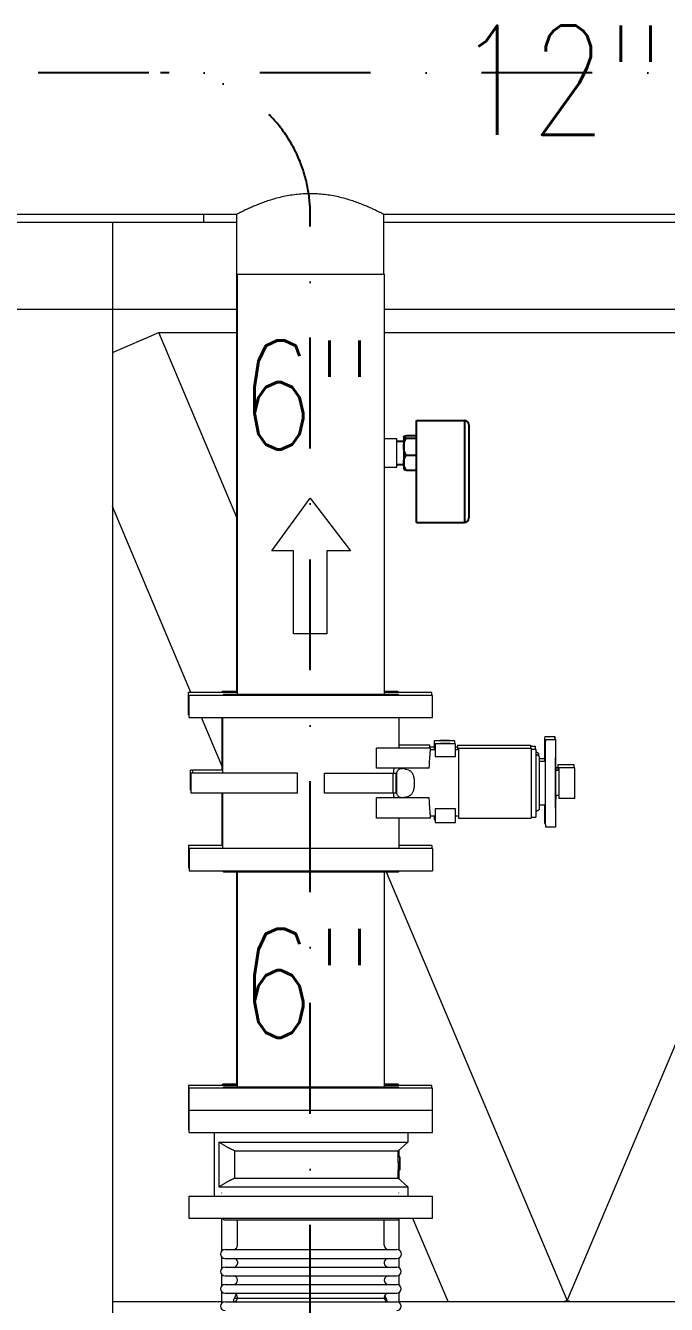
# Model space of a CAD drawing. Header units: millimetres. Extents: x -312439 to 477422, y -331570 to 212570.
# Drawn here: x 343406 to 344140, y 187170 to 188635 of the extents above; entities that cross this region are included whole.
import ezdxf

# ---------------------------------------------------------------- set-up
doc = ezdxf.new("R2010")
doc.units = ezdxf.units.MM
doc.linetypes.add('DASHDOT', pattern=[25.4, 12.7, -6.35, 0, -6.35])
doc.linetypes.add('DASHED', pattern=[0.75, 0.5, -0.25])
doc.layers.add('ARCONDTEXTO', color=4, linetype='Continuous')
doc.styles.add('ROMANS', font='romans.shx', dxfattribs={"height": 187.5})

msp = doc.modelspace()

# ---------------------------------------------------------------- linework, layer by layer
at = {"color": 6, "linetype": 'DASHDOT', "ltscale": 10}
for p, q in [((345325.716, 188580.557, 0), (342121.897, 188580.557, 0)), ((343731.969, 186879.897, 0), (343731.969, 188418.657, 0))]:
    msp.add_line(p, q, dxfattribs=at)
at = {"color": 5, "linetype": 'Continuous', "lineweight": 0, "extrusion": (0, 1, 0)}
for p, q in [((341958.967, 188418.657, 0), (343647.819, 188418.657, 0)), ((343647.819, 187872.347, 0), (343647.819, 188418.657, 0)), ((343816.119, 188418.657, 0), (344526.493, 188418.657, 0)), ((343816.119, 188418.657, 0), (343816.119, 188349.922, 0)), ((343647.819, 188349.922, 0), (343816.969, 188349.922, 0)), ((343648.669, 187868.997, 0), (343648.669, 188349.922, 0)), ((343816.969, 187868.997, 0), (343816.969, 188349.922, 0)), ((343816.969, 188161.794, 0), (343831.443, 188161.794, 0)), ((343831.443, 188128.894, 0), (343831.443, 188161.794, 0)), ((343647.819, 188145.347, 0), (343648.669, 188145.347, 0)), ((343816.969, 188128.894, 0), (343831.443, 188128.894, 0)), ((343648.669, 187870.747, 0), (343592.469, 187870.747, 0)), ((343592.469, 187845.347, 0), (343592.469, 187870.747, 0)), ((343872.319, 187867.397, 0), (343593.319, 187867.397, 0)), ((343593.319, 187841.997, 0), (343593.319, 187867.397, 0)), ((343632.069, 187872.347, 0), (343630.469, 187870.747, 0)), ((343632.919, 187868.997, 0), (343631.319, 187867.397, 0)), ((343632.069, 187872.347, 0), (343648.669, 187872.347, 0)), ((343632.919, 187868.997, 0), (343832.719, 187868.997, 0)), ((343816.969, 187872.347, 0), (343831.869, 187872.347, 0)), ((343871.469, 187870.747, 0), (343816.969, 187870.747, 0)), ((343831.869, 187872.347, 0), (343833.469, 187870.747, 0)), ((343832.719, 187868.997, 0), (343834.319, 187867.397, 0)), ((343871.469, 187867.397, 0), (343871.469, 187870.747, 0)), ((343872.319, 187841.997, 0), (343872.319, 187867.397, 0)), ((343592.469, 187845.347, 0), (343593.319, 187845.347, 0)), ((343593.319, 187841.997, 0), (343872.319, 187841.997, 0)), ((343630.969, 187786.076, 0), (343607.344, 187841.997, 0)), ((343630.969, 187781.847, 0), (343630.969, 187841.997, 0)), ((343631.819, 187778.497, 0), (343631.819, 187841.997, 0)), ((343833.819, 187806.997, 0), (343833.819, 187841.997, 0)), ((343868.969, 187810.347, 0), (343833.819, 187810.347, 0)), ((343868.969, 187808.347, 0), (343868.969, 187810.347, 0)), ((343874.226, 187808.347, 0), (343868.969, 187808.347, 0)), ((343874.226, 187815.46, 0), (343874.226, 187804.997, 0)), ((343897.664, 187815.46, 0), (343874.226, 187815.46, 0)), ((343875.076, 187812.11, 0), (343875.076, 187797.393, 0)), ((343898.514, 187812.11, 0), (343875.076, 187812.11, 0)), ((343891.45, 187815.616, 0), (343880.389, 187815.616, 0)), ((343892.3, 187812.266, 0), (343881.239, 187812.266, 0)), ((343897.664, 187812.11, 0), (343897.664, 187815.46, 0)), ((343898.514, 187797.393, 0), (343898.514, 187812.11, 0)), ((343900.969, 187808.347, 0), (343898.514, 187808.347, 0)), ((343900.969, 187810.347, 0), (343900.969, 187804.997, 0)), ((343900.969, 187810.347, 0), (343984.396, 187810.347, 0)), ((343984.396, 187810.347, 0), (343984.396, 187806.997, 0)), ((343984.396, 187809.41, 0), (343989.864, 187809.41, 0)), ((343989.864, 187809.41, 0), (343989.864, 187806.06, 0)), ((344000.763, 187820.347, 0), (344012.428, 187820.347, 0)), ((344001.613, 187816.997, 0), (344013.278, 187816.997, 0)), ((343808.07, 187783.997, 0), (343808.07, 187806.997, 0)), ((343869.819, 187806.997, 0), (343808.07, 187806.997, 0)), ((343869.819, 187804.997, 0), (343869.819, 187806.997, 0)), ((343875.076, 187804.997, 0), (343869.819, 187804.997, 0)), ((343875.076, 187797.393, 0), (343898.514, 187797.393, 0)), ((343901.819, 187804.997, 0), (343898.514, 187804.997, 0)), ((343901.819, 187806.997, 0), (343901.819, 187726.997, 0)), ((343901.819, 187806.997, 0), (343985.246, 187806.997, 0)), ((343985.246, 187806.997, 0), (343985.246, 187726.997, 0)), ((343985.246, 187806.06, 0), (343990.714, 187806.06, 0)), ((343990.714, 187806.06, 0), (343990.714, 187727.935, 0)), ((343993.455, 187800.906, 0), (343990.714, 187802.769, 0)), ((343994.305, 187797.556, 0), (343990.714, 187799.997, 0)), ((343993.455, 187800.906, 0), (343993.455, 187798.134, 0)), ((343994.305, 187797.556, 0), (343994.305, 187736.439, 0)), ((343994.305, 187795.347, 0), (344000.386, 187795.347, 0)), ((343631.819, 187781.847, 0), (343594.64, 187781.847, 0)), ((343594.64, 187758.847, 0), (343594.64, 187781.847, 0)), ((343597.596, 187778.497, 0), (343597.596, 187781.847, 0)), ((343868.458, 187783.997, 0), (343808.07, 187783.997, 0)), ((343994.305, 187791.997, 0), (344001.236, 187791.997, 0)), ((344013.278, 187781.323, 0), (344013.278, 187752.671, 0)), ((344016.803, 187781.323, 0), (344013.278, 187781.323, 0)), ((344015.953, 187784.673, 0), (344013.686, 187784.673, 0)), ((344015.953, 187787.847, 0), (344015.953, 187781.323, 0)), ((344034.464, 187787.847, 0), (344015.953, 187787.847, 0)), ((344016.803, 187784.497, 0), (344016.803, 187749.497, 0)), ((344035.314, 187784.497, 0), (344016.803, 187784.497, 0)), ((344034.464, 187784.497, 0), (344034.464, 187787.847, 0)), ((344035.314, 187749.497, 0), (344035.314, 187784.497, 0)), ((343717.264, 187778.497, 0), (343595.49, 187778.497, 0)), ((343595.49, 187755.497, 0), (343595.49, 187778.497, 0)), ((343717.264, 187755.497, 0), (343717.264, 187778.497, 0)), ((343748.373, 187778.497, 0), (343830.726, 187778.497, 0)), ((343748.373, 187755.497, 0), (343748.373, 187778.497, 0)), ((343827.22, 187755.497, 0), (343827.22, 187778.497, 0)), ((343830.605, 187755.497, 0), (343830.605, 187778.497, 0)), ((343830.726, 187778.497, 0), (343830.726, 187755.497, 0)), ((343595.49, 187758.847, 0), (343594.64, 187758.847, 0)), ((343717.264, 187755.497, 0), (343595.49, 187755.497, 0)), ((343630.969, 187695.347, 0), (343630.969, 187755.497, 0)), ((343631.819, 187691.997, 0), (343631.819, 187755.497, 0)), ((343830.726, 187755.497, 0), (343748.373, 187755.497, 0)), ((343808.07, 187726.997, 0), (343808.07, 187749.997, 0)), ((343868.458, 187749.997, 0), (343808.07, 187749.997, 0)), ((344016.803, 187752.671, 0), (344013.278, 187752.671, 0)), ((343875.076, 187737.509, 0), (343875.076, 187721.884, 0)), ((343898.514, 187737.509, 0), (343875.076, 187737.509, 0)), ((343898.514, 187721.884, 0), (343898.514, 187737.509, 0)), ((343994.305, 187736.439, 0), (343990.714, 187733.997, 0)), ((343994.305, 187741.997, 0), (344001.236, 187741.997, 0)), ((344035.314, 187749.497, 0), (344016.803, 187749.497, 0)), ((343869.819, 187726.997, 0), (343808.07, 187726.997, 0)), ((343833.819, 187691.997, 0), (343833.819, 187726.997, 0)), ((343875.076, 187728.997, 0), (343869.819, 187728.997, 0)), ((343869.819, 187726.997, 0), (343869.819, 187728.997, 0)), ((343874.226, 187728.997, 0), (343874.226, 187725.234, 0)), ((343874.226, 187725.234, 0), (343875.076, 187725.234, 0)), ((343875.076, 187721.884, 0), (343898.514, 187721.884, 0)), ((343881.239, 187721.728, 0), (343892.3, 187721.728, 0)), ((343901.819, 187728.997, 0), (343898.514, 187728.997, 0)), ((343901.819, 187726.997, 0), (343985.246, 187726.997, 0)), ((343985.246, 187727.935, 0), (343990.714, 187727.935, 0)), ((344000.763, 187720.347, 0), (344001.457, 187720.347, 0)), ((344001.613, 187716.997, 0), (344013.278, 187716.997, 0)), ((343631.819, 187695.347, 0), (343592.469, 187695.347, 0)), ((343592.469, 187695.347, 0), (343592.469, 187669.947, 0)), ((343872.319, 187691.997, 0), (343593.319, 187691.997, 0)), ((343593.319, 187691.997, 0), (343593.319, 187666.597, 0)), ((343871.469, 187695.347, 0), (343833.819, 187695.347, 0)), ((343871.469, 187695.347, 0), (343871.469, 187691.997, 0)), ((343872.319, 187691.997, 0), (343872.319, 187666.597, 0)), ((343592.469, 187669.947, 0), (343593.319, 187669.947, 0)), ((343593.319, 187666.597, 0), (343872.319, 187666.597, 0)), ((343632.919, 187664.997, 0), (343631.319, 187666.597, 0)), ((343832.719, 187664.997, 0), (343632.919, 187664.997, 0)), ((343647.819, 187422.347, 0), (343647.819, 187664.997, 0)), ((343648.669, 187418.997, 0), (343648.669, 187664.997, 0)), ((343816.969, 187418.997, 0), (343816.969, 187664.997, 0)), ((343832.719, 187664.997, 0), (343834.319, 187666.597, 0)), ((343648.669, 187420.747, 0), (343592.469, 187420.747, 0)), ((343592.469, 187420.747, 0), (343592.469, 187369.947, 0)), ((343872.319, 187417.397, 0), (343593.319, 187417.397, 0)), ((343593.319, 187366.597, 0), (343593.319, 187417.397, 0)), ((343632.069, 187422.347, 0), (343630.469, 187420.747, 0)), ((343632.919, 187418.997, 0), (343631.319, 187417.397, 0)), ((343632.069, 187422.347, 0), (343648.669, 187422.347, 0)), ((343632.919, 187418.997, 0), (343832.719, 187418.997, 0)), ((343816.969, 187422.347, 0), (343831.869, 187422.347, 0)), ((343871.469, 187420.747, 0), (343816.969, 187420.747, 0)), ((343831.869, 187422.347, 0), (343833.469, 187420.747, 0)), ((343832.719, 187418.997, 0), (343834.319, 187417.397, 0)), ((343871.469, 187417.397, 0), (343871.469, 187420.747, 0)), ((343872.319, 187366.597, 0), (343872.319, 187417.397, 0)), ((343593.319, 187395.347, 0), (343592.469, 187395.347, 0)), ((343872.319, 187391.997, 0), (343593.319, 187391.997, 0)), ((343592.469, 187369.947, 0), (343593.319, 187369.947, 0)), ((343593.319, 187366.597, 0), (343872.319, 187366.597, 0)), ((343621.819, 187366.597, 0), (343621.819, 187293.597, 0)), ((343627.099, 187355.784, 0), (343627.099, 187304.41, 0)), ((343627.099, 187355.784, 0), (343843.819, 187355.784, 0)), ((343832.819, 187345.625, 0), (343843.819, 187355.784, 0)), ((343843.819, 187366.597, 0), (343843.819, 187355.784, 0)), ((343645.538, 187314.57, 0), (343645.538, 187345.625, 0)), ((343645.538, 187345.625, 0), (343832.819, 187345.625, 0)), ((343832.819, 187338.666, 0), (343832.819, 187345.625, 0)), ((343833.469, 187346.225, 0), (343833.469, 187338.666, 0)), ((343834.652, 187332.379, 0), (343832.704, 187332.379, 0)), ((343832.805, 187332.379, 0), (343832.805, 187323.681, 0)), ((343834.665, 187338.666, 0), (343832.819, 187338.666, 0)), ((343834.652, 187323.681, 0), (343834.652, 187332.379, 0)), ((343834.665, 187338.666, 0), (343834.665, 187323.681, 0)), ((343645.538, 187314.57, 0), (343832.819, 187314.57, 0)), ((343834.665, 187323.681, 0), (343832.805, 187323.681, 0)), ((343832.819, 187314.57, 0), (343832.819, 187323.681, 0)), ((343832.819, 187314.57, 0), (343843.819, 187304.41, 0)), ((343833.469, 187323.681, 0), (343833.469, 187313.969, 0)), ((343627.099, 187304.41, 0), (343843.819, 187304.41, 0)), ((343843.819, 187304.41, 0), (343843.819, 187293.597, 0)), ((343593.319, 187293.597, 0), (343872.319, 187293.597, 0)), ((343593.319, 187268.197, 0), (343593.319, 187293.597, 0)), ((343872.319, 187268.197, 0), (343872.319, 187293.597, 0)), ((343872.319, 187268.197, 0), (343593.319, 187268.197, 0)), ((343630.469, 187268.197, 0), (343630.469, 187230.883, 0)), ((343632.919, 187266.597, 0), (343631.319, 187268.197, 0)), ((343632.919, 187266.597, 0), (343832.719, 187266.597, 0)), ((343648.819, 187237.62, 0), (343648.819, 187266.597, 0)), ((343816.819, 187237.62, 0), (343816.819, 187266.597, 0)), ((343832.719, 187266.597, 0), (343834.319, 187268.197, 0)), ((343833.469, 187267.347, 0), (343833.469, 187232.15, 0)), ((343630.469, 187224.119, 0), (343630.469, 187210.818, 0)), ((343634.312, 187232.62, 0), (343831.326, 187232.62, 0)), ((343634.312, 187222.381, 0), (343831.326, 187222.381, 0)), ((343833.469, 187222.852, 0), (343833.469, 187212.137, 0)), ((343634.312, 187212.62, 0), (343831.326, 187212.62, 0)), ((343630.469, 187204.422, 0), (343630.469, 187190.818, 0)), ((343634.312, 187202.62, 0), (343831.326, 187202.62, 0)), ((343833.469, 187203.103, 0), (343833.469, 187192.137, 0)), ((343630.469, 187184.422, 0), (343630.469, 187170.818, 0)), ((343634.312, 187192.62, 0), (343831.326, 187192.62, 0)), ((343634.312, 187182.62, 0), (343831.326, 187182.62, 0)), ((343833.469, 187183.103, 0), (343833.469, 187172.137, 0)), ((343634.312, 187172.62, 0), (343831.326, 187172.62, 0)), ((343645.031, 187176.973, 0), (343818.907, 187176.973, 0))]:
    msp.add_line(p, q, dxfattribs=at)
at = {"color": 3, "linetype": 'Continuous', "lineweight": 0, "extrusion": (0, 1, 0)}
for p, q in [((343247.008, 188409.804, 0), (343647.819, 188409.804, 0)), ((343505.189, 188409.804, 0), (343505.189, 186460.897, 0)), ((343609.961, 188409.804, 0), (343609.961, 188418.657, 0)), ((343816.119, 188409.804, 0), (344526.493, 188409.804, 0)), ((343247.008, 188309.804, 0), (343647.819, 188309.804, 0)), ((343816.969, 188309.804, 0), (344526.493, 188309.804, 0)), ((343505.189, 188260.289, 0), (343558.32, 188283.09, 0)), ((343558.32, 188283.09, 0), (343647.819, 188283.09, 0)), ((343647.819, 188071.238, 0), (343558.32, 188283.09, 0)), ((343816.969, 188283.09, 0), (344494.862, 188283.09, 0)), ((344494.862, 188283.09, 0), (344026.591, 187174.654, 0)), ((343595.199, 187870.747, 0), (343505.189, 188083.807, 0)), ((344026.591, 187174.654, 0), (343819.44, 187664.997, 0)), ((343889.946, 187173.055, 0), (343849.753, 187268.197, 0)), ((343505.189, 187173.055, 0), (343630.469, 187173.055, 0)), ((343833.469, 187173.055, 0), (344509.143, 187173.055, 0)), ((344022.807, 187173.055, 0), (344026.591, 187174.654, 0)), ((344026.591, 187173.568, 0), (344025.377, 187173.055, 0)), ((344026.591, 187174.654, 0), (344030.374, 187173.055, 0)), ((344027.805, 187173.055, 0), (344026.591, 187173.568, 0))]:
    msp.add_line(p, q, dxfattribs=at)
at = {"color": 2, "linetype": 'Continuous', "extrusion": (0, 1, 0)}
for p, q in [((343853.907, 188065.572, 0), (343853.907, 188182.572, 0)), ((343853.907, 188182.572, 0), (343908.736, 188182.572, 0)), ((343913.907, 188177.401, 0), (343913.907, 188070.743, 0)), ((343839.107, 188163.819, 0), (343839.276, 188163.978, 0)), ((343839.107, 188163.819, 0), (343839.107, 188126.869, 0)), ((343842.142, 188165.053, 0), (343853.907, 188165.053, 0)), ((343842.142, 188162.268, 0), (343853.907, 188162.268, 0)), ((343831.443, 188158.794, 0), (343839.107, 188158.794, 0)), ((343831.443, 188131.894, 0), (343839.107, 188131.894, 0)), ((343842.142, 188142.559, 0), (343853.907, 188142.559, 0)), ((343839.107, 188126.869, 0), (343839.276, 188126.709, 0)), ((343842.142, 188125.635, 0), (343853.907, 188125.635, 0)), ((343853.907, 188065.572, 0), (343908.736, 188065.572, 0))]:
    msp.add_line(p, q, dxfattribs=at)
at = {"color": 2, "linetype": 'DASHED', "extrusion": (0, 1, 0)}
msp.add_line((343908.736, 188182.572, 0), (343908.736, 188065.572, 0), dxfattribs=at)
at = {"color": 1, "linetype": 'Continuous', "lineweight": 0}
for p, q in [((343688.115, 188033.27, 0), (343731.969, 188093.348, 0)), ((343731.969, 188093.348, 0), (343778.269, 188033.27, 0)), ((343712.791, 188033.27, 0), (343688.115, 188033.27, 0)), ((343712.791, 187937.951, 0), (343712.791, 188033.27, 0)), ((343751.146, 188033.27, 0), (343751.146, 187937.951, 0)), ((343778.269, 188033.27, 0), (343751.146, 188033.27, 0)), ((343751.146, 187937.951, 0), (343712.791, 187937.951, 0))]:
    msp.add_line(p, q, dxfattribs=at)
at = {"color": 6, "linetype": 'DASHDOT', "ltscale": 10}
msp.add_arc((343569.794, 188418.657, 0), 162.175, 0, 93.336923, dxfattribs=at)
at = {"color": 2, "linetype": 'Continuous'}
for centre, start, end in [((343908.736, 188177.401, 0), 0, 90), ((343908.736, 188070.743, 0), 270, 0)]:
    msp.add_arc(centre, 5.171, start, end, dxfattribs=at)
at = {"color": 5, "linetype": 'Continuous', "lineweight": 0}
for centre, radius, start, end in [((343643.819, 187237.62, 0), 5, 270, 0), ((343821.819, 187237.62, 0), 5, 180, 270), ((343634.312, 187227.501, 0), 5.119, 90, 270), ((343643.944, 187217.62, 0), 5.002, 271.437939, 72.170603), ((343821.693, 187217.62, 0), 5.002, 107.829397, 268.562061), ((343831.326, 187227.501, 0), 5.119, 270, 90), ((343634.312, 187207.62, 0), 5, 90, 270), ((343831.326, 187207.62, 0), 5, 270, 90), ((343643.819, 187197.62, 0), 5, 270, 90), ((343821.819, 187197.62, 0), 5, 90, 270), ((343634.312, 187187.62, 0), 5, 90, 270), ((343643.819, 187177.62, 0), 5, 270, 90), ((343821.819, 187177.62, 0), 5, 90, 270), ((343831.326, 187187.62, 0), 5, 270, 90), ((343634.312, 187167.62, 0), 5, 90, 270), ((343831.326, 187167.62, 0), 5, 270, 90)]:
    msp.add_arc(centre, radius, start, end, dxfattribs=at)
for centre, major_axis, ratio, start_param, end_param in [((344000.763, 187770.347, 0), (0, -50), 0.00871634, 3.14159265, 4.26457067), ((344001.613, 187766.997, 0), (0, -50), 0.00871634, 3.14159265, 4.71238898), ((344012.428, 187770.347, 0), (0, 50), 0.00871634, 5.91504993, 6.65132069), ((344013.278, 187766.997, 0), (0, 50), 0.00871634, 5.00298582, 7.85398163), ((343561.334, 187766.997, 0), (307.973, 0), 0.12338759, 0.39969646, 0.45585527), ((344001.613, 187766.997, 0), (0, -50), 0.00871634, 4.71238898, 6.28318531), ((344013.278, 187766.997, 0), (0, 50), 0.00871634, 1.57079633, 4.42179214), ((343561.334, 187766.997, 0), (307.973, 0), 0.12338759, 5.82733003, 5.88348885), ((344000.763, 187770.347, 0), (0, -50), 0.00871634, 5.31524823, 6.28318531), ((343732.819, 187338.666, 0), (0, 131.104), 0.76275588, 4.66441509, 4.71238898), ((343732.017, 187338.666, 0), (0, 134.576), 0.76275588, 4.66565381, 4.71238898), ((343731.969, 187297.543, 0), (101.5, 0), 0.46630766, 3.14159265, 3.14834058), ((343731.969, 187297.543, 0), (101.5, 0), 0.46630766, 6.27643738, 6.28318531), ((343731.969, 187110.931, 0), (0, 127.965), 0.79318389, 0.98848527, 1.02851753), ((343731.969, 187110.931, 0), (0, 127.965), 0.79318389, 5.25466778, 5.28246009)]:
    msp.add_ellipse(centre, major_axis=major_axis, ratio=ratio, start_param=start_param, end_param=end_param, dxfattribs=at)
for points, knots in [([(343816.119, 188418.657, 0), (343816.119, 188418.657, 0), (343815.989, 188418.725, 0), (343815.453, 188419.003, 0), (343815.047, 188419.213, 0), (343813.956, 188419.771, 0), (343813.271, 188420.12, 0), (343811.631, 188420.946, 0), (343810.675, 188421.422, 0), (343808.511, 188422.481, 0), (343807.301, 188423.064, 0), (343804.654, 188424.313, 0), (343803.216, 188424.979, 0), (343800.145, 188426.361, 0), (343798.512, 188427.078, 0), (343795.093, 188428.529, 0), (343793.308, 188429.263, 0), (343789.63, 188430.716, 0), (343787.669, 188431.463, 0), (343783.532, 188432.958, 0), (343781.356, 188433.707, 0), (343776.815, 188435.172, 0), (343774.45, 188435.887, 0), (343769.564, 188437.245, 0), (343767.043, 188437.889, 0), (343761.882, 188439.069, 0), (343759.239, 188439.607, 0), (343753.873, 188440.546, 0), (343751.15, 188440.947, 0), (343745.669, 188441.594, 0), (343742.912, 188441.839, 0), (343737.414, 188442.165, 0), (343734.674, 188442.245, 0), (343729.264, 188442.245, 0), (343726.524, 188442.165, 0), (343721.026, 188441.839, 0), (343718.269, 188441.594, 0), (343712.788, 188440.947, 0), (343710.064, 188440.546, 0), (343704.698, 188439.607, 0), (343702.056, 188439.069, 0), (343696.895, 188437.889, 0), (343694.373, 188437.245, 0), (343689.487, 188435.887, 0), (343687.123, 188435.172, 0), (343682.582, 188433.707, 0), (343680.405, 188432.958, 0), (343676.269, 188431.463, 0), (343674.308, 188430.716, 0), (343670.63, 188429.263, 0), (343668.844, 188428.529, 0), (343665.426, 188427.078, 0), (343663.793, 188426.361, 0), (343660.722, 188424.979, 0), (343659.284, 188424.313, 0), (343656.636, 188423.064, 0), (343655.427, 188422.481, 0), (343653.263, 188421.422, 0), (343652.307, 188420.946, 0), (343650.666, 188420.12, 0), (343649.982, 188419.771, 0), (343648.891, 188419.213, 0), (343648.485, 188419.003, 0), (343647.949, 188418.725, 0), (343647.819, 188418.657, 0), (343647.819, 188418.657, 0)], [129.63017338, 129.63017338, 129.63017338, 129.63017338, 137.71883938, 137.71883938, 145.80750537, 145.80750537, 153.89617137, 153.89617137, 161.98483736, 161.98483736, 170.07350336, 170.07350336, 178.16216935, 178.16216935, 186.25083535, 186.25083535, 194.33950134, 194.33950134, 202.45460702, 202.45460702, 210.5697127, 210.5697127, 218.68481838, 218.68481838, 226.79992405, 226.79992405, 234.91502973, 234.91502973, 243.03013541, 243.03013541, 251.14524108, 251.14524108, 259.26034676, 259.26034676, 267.37545244, 267.37545244, 275.49055812, 275.49055812, 283.60566379, 283.60566379, 291.72076947, 291.72076947, 299.83587515, 299.83587515, 307.95098082, 307.95098082, 316.0660865, 316.0660865, 324.18119218, 324.18119218, 332.26985817, 332.26985817, 340.35852417, 340.35852417, 348.44719016, 348.44719016, 356.53585616, 356.53585616, 364.62452216, 364.62452216, 372.71318815, 372.71318815, 380.80185415, 380.80185415, 388.89052014, 388.89052014, 388.89052014, 388.89052014]), ([(343868.85, 187806.997, 0), (343868.872, 187807.245, 0), (343868.89, 187807.458, 0), (343868.927, 187807.878, 0), (343868.943, 187808.056, 0), (343868.964, 187808.291, 0), (343868.969, 187808.347, 0), (343868.969, 187808.347, 0)], [47.46429864, 47.46429864, 47.46429864, 47.46429864, 50.12807013, 50.12807013, 53.70864212, 53.70864212, 57.28921412, 57.28921412, 57.28921412, 57.28921412]), ([(343868.458, 187783.997, 0), (343868.471, 187784.325, 0), (343868.484, 187784.65, 0), (343868.545, 187786.085, 0), (343868.596, 187787.164, 0), (343868.699, 187789.239, 0), (343868.753, 187790.234, 0), (343868.861, 187792.127, 0), (343868.915, 187793.024, 0), (343869.022, 187794.71, 0), (343869.076, 187795.528, 0), (343869.184, 187797.09, 0), (343869.238, 187797.833, 0), (343869.341, 187799.228, 0), (343869.391, 187799.88, 0), (343869.486, 187801.074, 0), (343869.53, 187801.618, 0), (343869.61, 187802.588, 0), (343869.646, 187803.014, 0), (343869.708, 187803.744, 0), (343869.735, 187804.047, 0), (343869.777, 187804.528, 0), (343869.793, 187804.706, 0), (343869.814, 187804.941, 0), (343869.819, 187804.997, 0), (343869.819, 187804.997, 0)], [16.86611806, 16.86611806, 16.86611806, 16.86611806, 17.90289885, 17.90289885, 21.48347862, 21.48347862, 25.06405839, 25.06405839, 28.64463816, 28.64463816, 32.22521015, 32.22521015, 35.80578215, 35.80578215, 39.38635414, 39.38635414, 42.96692614, 42.96692614, 46.54749813, 46.54749813, 50.12807013, 50.12807013, 53.70864212, 53.70864212, 57.28921412, 57.28921412, 57.28921412, 57.28921412]), ([(343827.929, 187783.997, 0), (343827.789, 187783.214, 0), (343827.656, 187782.416, 0), (343827.374, 187780.587, 0), (343827.23, 187779.549, 0), (343827.102, 187778.497, 0)], [214.52982085, 214.52982085, 214.52982085, 214.52982085, 217.04095163, 217.04095163, 220.19472055, 220.19472055, 220.19472055, 220.19472055]), ([(343830.726, 187778.008, 0), (343830.864, 187778.42, 0), (343831.016, 187778.822, 0), (343831.44, 187779.805, 0), (343831.732, 187780.37, 0), (343832.246, 187781.167, 0), (343832.43, 187781.424, 0), (343832.831, 187781.918, 0), (343833.048, 187782.154, 0), (343833.505, 187782.586, 0), (343833.749, 187782.788, 0), (343834.28, 187783.154, 0), (343834.566, 187783.318, 0), (343835.165, 187783.586, 0), (343835.479, 187783.69, 0), (343836.116, 187783.829, 0), (343836.439, 187783.863, 0), (343837.071, 187783.863, 0), (343837.394, 187783.829, 0), (343837.761, 187783.749, 0), (343837.809, 187783.738, 0), (343837.857, 187783.726, 0)], [51.2804511, 51.2804511, 51.2804511, 51.2804511, 52.62850457, 52.62850457, 54.67609789, 54.67609789, 55.69989455, 55.69989455, 56.72369121, 56.72369121, 57.67137266, 57.67137266, 58.61905411, 58.61905411, 59.56673556, 59.56673556, 60.51441701, 60.51441701, 61.46209846, 61.46209846, 61.60563069, 61.60563069, 61.60563069, 61.60563069]), ([(343845.031, 187781.784, 0), (343845.211, 187781.732, 0), (343845.388, 187781.669, 0), (343845.863, 187781.472, 0), (343846.152, 187781.318, 0), (343846.691, 187780.972, 0), (343846.942, 187780.781, 0), (343847.612, 187780.196, 0), (343847.994, 187779.765, 0), (343848.673, 187778.838, 0), (343848.971, 187778.343, 0), (343849.5, 187777.301, 0), (343849.732, 187776.755, 0), (343850.141, 187775.624, 0), (343850.317, 187775.038, 0), (343850.775, 187773.239, 0), (343850.985, 187771.986, 0), (343851.256, 187769.471, 0), (343851.316, 187768.21, 0), (343851.316, 187766.997, 0), (343851.316, 187765.784, 0), (343851.256, 187764.523, 0), (343850.985, 187762.008, 0), (343850.775, 187760.755, 0), (343850.317, 187758.956, 0), (343850.141, 187758.37, 0), (343849.732, 187757.239, 0), (343849.5, 187756.693, 0), (343848.971, 187755.651, 0), (343848.673, 187755.156, 0), (343847.994, 187754.23, 0), (343847.612, 187753.798, 0), (343846.942, 187753.214, 0), (343846.691, 187753.022, 0), (343846.152, 187752.676, 0), (343845.863, 187752.523, 0), (343845.388, 187752.325, 0), (343845.211, 187752.262, 0), (343845.031, 187752.21, 0)], [-16.95687667, -16.95687667, -16.95687667, -16.95687667, -16.42143109, -16.42143109, -15.49032088, -15.49032088, -14.55921067, -14.55921067, -12.73930934, -12.73930934, -10.919408, -10.919408, -9.09950667, -9.09950667, -7.27960534, -7.27960534, -3.63980267, -3.63980267, 0, 0, 0, 3.63980267, 3.63980267, 7.27960534, 7.27960534, 9.09950667, 9.09950667, 10.919408, 10.919408, 12.73930934, 12.73930934, 14.55921067, 14.55921067, 15.49032088, 15.49032088, 16.42143109, 16.42143109, 16.95687667, 16.95687667, 16.95687667, 16.95687667]), ([(343827.102, 187755.497, 0), (343827.23, 187754.446, 0), (343827.374, 187753.407, 0), (343827.656, 187751.579, 0), (343827.789, 187750.78, 0), (343827.929, 187749.997, 0)], [11.32162396, 11.32162396, 11.32162396, 11.32162396, 14.47539289, 14.47539289, 16.98652366, 16.98652366, 16.98652366, 16.98652366]), ([(343837.857, 187750.268, 0), (343837.809, 187750.256, 0), (343837.761, 187750.245, 0), (343837.394, 187750.165, 0), (343837.071, 187750.131, 0), (343836.439, 187750.131, 0), (343836.116, 187750.165, 0), (343835.479, 187750.304, 0), (343835.165, 187750.408, 0), (343834.566, 187750.676, 0), (343834.28, 187750.84, 0), (343833.749, 187751.206, 0), (343833.505, 187751.408, 0), (343833.048, 187751.84, 0), (343832.831, 187752.077, 0), (343832.43, 187752.57, 0), (343832.246, 187752.827, 0), (343831.732, 187753.624, 0), (343831.44, 187754.189, 0), (343831.016, 187755.172, 0), (343830.864, 187755.574, 0), (343830.726, 187755.986, 0)], [19.08025865, 19.08025865, 19.08025865, 19.08025865, 19.22379089, 19.22379089, 20.17147234, 20.17147234, 21.11915379, 21.11915379, 22.06683524, 22.06683524, 23.01451669, 23.01451669, 23.96219814, 23.96219814, 24.9859948, 24.9859948, 26.00979146, 26.00979146, 28.05738477, 28.05738477, 29.40543824, 29.40543824, 29.40543824, 29.40543824]), ([(343869.819, 187728.997, 0), (343869.819, 187728.997, 0), (343869.814, 187729.054, 0), (343869.793, 187729.288, 0), (343869.777, 187729.466, 0), (343869.735, 187729.947, 0), (343869.708, 187730.25, 0), (343869.646, 187730.98, 0), (343869.61, 187731.406, 0), (343869.53, 187732.376, 0), (343869.486, 187732.92, 0), (343869.391, 187734.115, 0), (343869.341, 187734.766, 0), (343869.238, 187736.161, 0), (343869.184, 187736.905, 0), (343869.076, 187738.466, 0), (343869.022, 187739.284, 0), (343868.915, 187740.97, 0), (343868.861, 187741.868, 0), (343868.753, 187743.76, 0), (343868.699, 187744.756, 0), (343868.596, 187746.83, 0), (343868.545, 187747.909, 0), (343868.484, 187749.344, 0), (343868.471, 187749.67, 0), (343868.458, 187749.997, 0)], [171.86764235, 171.86764235, 171.86764235, 171.86764235, 175.44821434, 175.44821434, 179.02878634, 179.02878634, 182.60935834, 182.60935834, 186.18993033, 186.18993033, 189.77050233, 189.77050233, 193.35107432, 193.35107432, 196.93164632, 196.93164632, 200.51221831, 200.51221831, 204.09279808, 204.09279808, 207.67337785, 207.67337785, 211.25395762, 211.25395762, 212.29073841, 212.29073841, 212.29073841, 212.29073841]), ([(343644.181, 187172.633, 0), (343644.18, 187172.702, 0), (343644.179, 187172.771, 0), (343644.179, 187173.253, 0), (343644.202, 187173.678, 0), (343644.296, 187174.517, 0), (343644.367, 187174.932, 0), (343644.555, 187175.723, 0), (343644.671, 187176.1, 0), (343644.875, 187176.63, 0), (343644.951, 187176.806, 0), (343645.031, 187176.973, 0)], [22.06872884, 22.06872884, 22.06872884, 22.06872884, 22.27479234, 22.27479234, 23.51331751, 23.51331751, 24.75184268, 24.75184268, 25.99036785, 25.99036785, 26.65163111, 26.65163111, 26.65163111, 26.65163111]), ([(343818.907, 187176.973, 0), (343818.987, 187176.806, 0), (343819.063, 187176.63, 0), (343819.267, 187176.1, 0), (343819.383, 187175.723, 0), (343819.571, 187174.932, 0), (343819.642, 187174.517, 0), (343819.728, 187173.754, 0), (343819.75, 187173.406, 0), (343819.756, 187173.065, 0)], [17.89795356, 17.89795356, 17.89795356, 17.89795356, 18.55921682, 18.55921682, 19.79774199, 19.79774199, 21.03626716, 21.03626716, 22.05079856, 22.05079856, 22.05079856, 22.05079856])]:
    msp.add_open_spline(points, degree=3, knots=knots, dxfattribs=at)
at = {"color": 2, "linetype": 'Continuous'}
for points, weights in [([(343839.107, 188163.661, 0), (343839.107, 188164.307, 0), (343842.142, 188165.053, 0)], [1, 1.0379548493, 1]), ([(343842.142, 188162.268, 0), (343839.107, 188163.015, 0), (343839.107, 188163.661, 0)], [1, 1.0379548493, 1]), ([(343839.107, 188152.414, 0), (343839.107, 188156.987, 0), (343842.142, 188162.268, 0)], [1, 1.0379548493, 1]), ([(343842.142, 188142.559, 0), (343839.107, 188147.84, 0), (343839.107, 188152.414, 0)], [1, 1.0379548493, 1]), ([(343839.107, 188134.097, 0), (343839.107, 188138.024, 0), (343842.142, 188142.559, 0)], [1, 1.0379548493, 1]), ([(343842.142, 188125.635, 0), (343839.107, 188130.17, 0), (343839.107, 188134.097, 0)], [1, 1.0379548493, 1]), ([(343839.276, 188126.709, 0), (343839.808, 188126.208, 0), (343842.142, 188125.635, 0)], [1.01375847525, 1.02892942038, 1])]:
    msp.add_rational_spline(points, weights, degree=2, dxfattribs=at)
at = {"color": 5, "linetype": 'Continuous', "lineweight": 0}
for points in [[(343645.538, 187345.625, 0), (343636.799, 187349.469, 0), (343627.099, 187355.784, 0)], [(343627.099, 187304.41, 0), (343636.799, 187310.725, 0), (343645.538, 187314.57, 0)]]:
    msp.add_rational_spline(points, [1, 1.00639877115, 1], degree=2, dxfattribs=at)

# ---------------------------------------------------------------- texts
at = {"layer": 'ARCONDTEXTO', "linetype": 'Continuous', "lineweight": -3, "style": 'ROMANS', "width": 0.8}
for s, p in [('12"', (343899.26, 188509.839, 0)), ('6"', (343651.139, 188149.079, 0)), ('6"', (343651.139, 187475.203, 0))]:
    msp.add_text(s, height=125, dxfattribs=at).set_placement(p)

doc.saveas('drawing.dxf')
